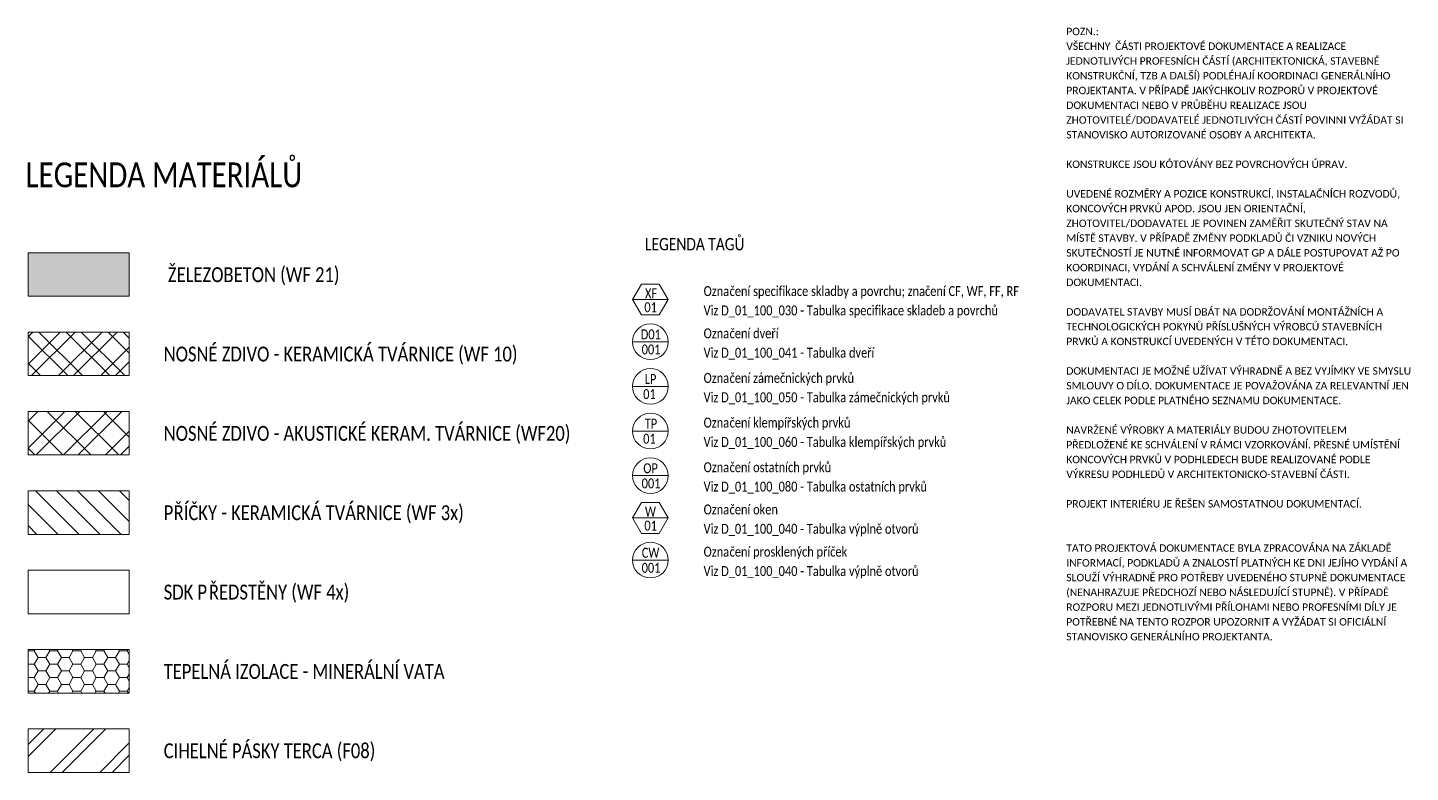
# Model space of a CAD drawing. Header units: millimetres. Extents: x -47720 to -5768, y -7799 to 13087.
# Drawn here: x -19700 to -5768, y -2985 to 4524 of the extents above; entities that cross this region are included whole.
import ezdxf

# ---------------------------------------------------------------- set-up
doc = ezdxf.new("R2010")
doc.units = ezdxf.units.MM
for name, color, linetype, lineweight in [('A-DETL-____-THIN', 9, 'Continuous', 9), ('A-DETL-GENF-OTLN', 9, 'Continuous', 9), ('G-____-____-TEXT', 9, 'Continuous', 5)]:
    doc.layers.add(name, color=color, linetype=linetype, lineweight=lineweight)
doc.styles.add('Calibri', font='calibri.ttf', dxfattribs={"width": 0.8, "height": 100})
doc.styles.add('Calibri_3', font='calibri.ttf', dxfattribs={"width": 0.8, "height": 250})
doc.styles.add('Calibri_4', font='calibri.ttf', dxfattribs={"width": 0.8, "height": 150})
doc.styles.add('Calibri_5', font='calibri.ttf', dxfattribs={"width": 0.8, "height": 125})
doc.styles.add('Calibri_6', font='calibri.ttf', dxfattribs={"height": 75})

msp = doc.modelspace()

# ---------------------------------------------------------------- hatches: boundary and pattern name
at = {"layer": 'A-DETL-GENF-OTLN'}
msp.add_hatch(color=254, dxfattribs=at).paths.add_polyline_path([(-18675.3, 1815.1), (-18675.3, 2255.1), (-19695.3, 2255.1), (-19695.3, 1815.1)])
at = {"layer": 'A-DETL-GENF-OTLN', "lineweight": 5}
h = msp.add_hatch(dxfattribs=at)
h.set_pattern_fill('FP_6', style=0, pattern_type=2)
h.set_pattern_definition([(45, (-22524.45, 0), (-212.132, 212.132), []), (45, (-22374.45, 0), (-212.132, 212.132), []), (315, (-22524.45, 0), (212.132, 212.132), []), (315, (-22374.45, 0), (212.132, 212.132), [])])
h.paths.add_polyline_path([(-18675.3, 1015.1), (-18675.3, 1455.1), (-19695.3, 1455.1), (-19695.3, 1015.1)])
h = msp.add_hatch(dxfattribs=at)
h.set_pattern_fill('FP_10', style=0, pattern_type=2)
h.set_pattern_definition([(45, (-22524.45, 0), (-212.132, 212.132), []), (45, (-22374.45, 0), (-212.132, 212.132), []), (315, (-22524.45, 0), (141.421, 141.421), [])])
h.paths.add_polyline_path([(-18675.3, 215.1), (-18675.3, 655.1), (-19695.3, 655.1), (-19695.3, 215.1)])
h = msp.add_hatch(dxfattribs=at)
h.set_pattern_fill('FP_7', style=0, pattern_type=2)
h.set_pattern_definition([(135, (-22524.45, 0), (-106.066, -106.066), [])])
h.paths.add_polyline_path([(-18675.3, -584.9), (-18675.3, -144.9), (-19695.3, -144.9), (-19695.3, -584.9)])
h = msp.add_hatch(dxfattribs=at)
h.set_pattern_fill('FP_9', style=0, pattern_type=2)
h.set_pattern_definition([(0, (-22524.445, 0), (117.188, 67.658), [78.125, -156.25]), (120, (-22524.445, 0), (-117.1875, 67.6588), [78.125, -156.25]), (60, (-22524.445, 0), (0.0005, 135.3168), [0, -156.25, 78.125, 0])])
h.paths.add_polyline_path([(-18675.3, -2184.9), (-18675.3, -1744.9), (-19695.3, -1744.9), (-19695.3, -2184.9)])
h = msp.add_hatch(dxfattribs=at)
h.set_pattern_fill('FP_8', style=0, pattern_type=2)
h.set_pattern_definition([(45, (-22524.45, 0), (-251.447, 251.447), []), (45, (-22524.45, 381), (-251.447, 251.447), [])])
h.paths.add_polyline_path([(-18675.3, -2984.9), (-18675.3, -2544.9), (-19695.3, -2544.9), (-19695.3, -2984.9)])

# ---------------------------------------------------------------- linework, layer by layer
at = {"layer": 'A-DETL-____-THIN'}
for p, q in [((-18675.3, 2255.1), (-19695.3, 2255.1)), ((-19695.3, 2255.1), (-19695.3, 1815.1)), ((-18675.3, 1815.1), (-18675.3, 2255.1)), ((-19695.3, 1815.1), (-18675.3, 1815.1)), ((-13515.1, 1938.6), (-13605.1, 1782.7)), ((-13515.1, 1938.6), (-13335.1, 1938.6)), ((-13335.1, 1938.6), (-13245.1, 1782.7)), ((-13245.1, 1782.7), (-13605.1, 1782.7)), ((-13515.1, 1626.8), (-13605.1, 1782.7)), ((-13335.1, 1626.8), (-13245.1, 1782.7)), ((-13515.1, 1626.8), (-13335.1, 1626.8)), ((-18675.3, 1455.1), (-19695.3, 1455.1)), ((-19695.3, 1455.1), (-19695.3, 1015.1)), ((-18675.3, 1015.1), (-18675.3, 1455.1)), ((-13245.1, 1356.8), (-13605.1, 1356.8)), ((-19695.3, 1015.1), (-18675.3, 1015.1)), ((-13245.1, 906.8), (-13605.1, 906.8)), ((-18675.3, 655.1), (-19695.3, 655.1)), ((-19695.3, 655.1), (-19695.3, 215.1)), ((-18675.3, 215.1), (-18675.3, 655.1)), ((-13245.1, 456.8), (-13605.1, 456.8)), ((-19695.3, 215.1), (-18675.3, 215.1)), ((-13245.1, 6.8), (-13605.1, 6.8)), ((-18675.3, -144.9), (-19695.3, -144.9)), ((-19695.3, -144.9), (-19695.3, -584.9)), ((-18675.3, -584.9), (-18675.3, -144.9)), ((-13515.1, -263.2), (-13605.1, -419.1)), ((-13515.1, -263.2), (-13335.1, -263.2)), ((-13335.1, -263.2), (-13245.1, -419.1)), ((-13245.1, -419.1), (-13605.1, -419.1)), ((-13515.1, -575), (-13605.1, -419.1)), ((-13335.1, -575), (-13245.1, -419.1)), ((-19695.3, -584.9), (-18675.3, -584.9)), ((-13515.1, -575), (-13335.1, -575)), ((-18675.3, -944.9), (-19695.3, -944.9)), ((-19695.3, -944.9), (-19695.3, -1384.9)), ((-18675.3, -1384.9), (-18675.3, -944.9)), ((-13245.1, -845), (-13605.1, -845)), ((-19695.3, -1384.9), (-18675.3, -1384.9)), ((-18675.3, -1744.9), (-19695.3, -1744.9)), ((-19695.3, -1744.9), (-19695.3, -2184.9)), ((-18675.3, -2184.9), (-18675.3, -1744.9)), ((-19695.3, -2184.9), (-18675.3, -2184.9)), ((-18675.3, -2544.9), (-19695.3, -2544.9)), ((-19695.3, -2544.9), (-19695.3, -2984.9)), ((-18675.3, -2984.9), (-18675.3, -2544.9)), ((-19695.3, -2984.9), (-18675.3, -2984.9))]:
    msp.add_line(p, q, dxfattribs=at)
for centre in [(-13425.1, 1356.8), (-13425.1, 906.8), (-13425.1, 456.8), (-13425.1, 6.8), (-13425.1, -845)]:
    msp.add_circle(centre, 180, dxfattribs=at)

# ---------------------------------------------------------------- texts
at = {"layer": 'G-____-____-TEXT', "color": 7, "lineweight": 9, "attachment_point": 1}
for s, insert, char_height, width, style in [('POZN.: ', (-9234.7, 4523.2), 75, 448.945, 'Calibri_6'), ('VŠECHNY ', (-9234.7, 4374.4), 75, 597.257, 'Calibri_6'), ('ČÁSTI PROJEKTOVÉ DOKUMENTACE A REALIZACE ', (-8741.9, 4374.4), 75, 2978.269, 'Calibri_6'), ('JEDNOTLIVÝCH PROFESNÍCH ČÁSTÍ (ARCHITEKTONICKÁ, STAVEBNĚ ', (-9234.7, 4225.6), 75, 4028.48, 'Calibri_6'), ('KONSTRUKČNÍ, TZB A DALŠÍ) PODLÉHAJÍ KOORDINACI GENERÁLNÍHO ', (-9234.7, 4076.8), 75, 4164.767, 'Calibri_6'), ('PROJEKTANTA. V\xa0PŘÍPADĚ JAKÝCHKOLIV ROZPORŮ V\xa0PROJEKTOVÉ ', (-9234.7, 3927.9), 75, 4004.429, 'Calibri_6'), ('DOKUMENTACI NEBO V\xa0PRŮBĚHU REALIZACE JSOU ', (-9234.7, 3779.1), 75, 3106.539, 'Calibri_6'), ('ZHOTOVITELÉ/DODAVATELÉ JEDNOTLIVÝCH ČÁSTÍ POVINNI VYŽÁDAT SI ', (-9234.7, 3630.3), 75, 4337.129, 'Calibri_6'), ('STANOVISKO AUTORIZOVANÉ OSOBY A ARCHITEKTA.', (-9234.7, 3481.4), 75, 3178.691, 'Calibri_6'), ('LEGENDA MATERIÁL', (-19720.8, 3164.7), 250, 3136.202, 'Calibri_3'), ('Ů', (-17133.2, 3164.7), 250, 243.713, 'Calibri_3'), ('KONSTRUKCE JSOU KÓTOVÁNY BEZ POVRCHOVÝCH ÚPRAV. ', (-9234.7, 3183.8), 75, 3627.636, 'Calibri_6'), ('UVEDENÉ ROZMĚRY A POZICE KONSTRUKCÍ, INSTALAČNÍCH ROZVODŮ, ', (-9234.7, 2886.1), 75, 4293.037, 'Calibri_6'), ('KONCOVÝCH PRVKŮ APOD. JSOU JEN ORIENTAČNÍ, ', (-9234.7, 2737.3), 75, 3094.514, 'Calibri_6'), ('ZHOTOVITEL/DODAVATEL JE POVINEN ZAMĚŘIT SKUTEČNÝ STAV NA ', (-9234.7, 2588.5), 75, 4132.699, 'Calibri_6'), ('LEGENDA TAG', (-13479.4, 2403.4), 125, 1093.502, 'Calibri_5'), ('Ů', (-12577.2, 2403.4), 125, 121.857, 'Calibri_5'), ('MÍSTĚ STAVBY. V PŘÍPADĚ ZMĚNY PODKLADŮ ČI VZNIKU NOVÝCH ', (-9234.7, 2439.6), 75, 3980.378, 'Calibri_6'), ('SKUTEČNOSTÍ JE NUTNÉ INFORMOVAT GP A DÁLE POSTUPOVAT AŽ PO ', (-9234.7, 2290.8), 75, 4285.02, 'Calibri_6'), (' ŽELEZOBETON (WF 21)', (-18328.9, 2108), 150, 2244.725, 'Calibri_4'), ('KOORDINACI, VYDÁNÍ A SCHVÁLENÍ ZMĚNY V PROJEKTOVÉ ', (-9234.7, 2142), 75, 3571.518, 'Calibri_6'), ('DOKUMENTACI. ', (-9234.7, 1993.2), 75, 1002.109, 'Calibri_6'), ('XF', (-13479.8, 1895.7), 100, 150.717, 'Calibri'), ('Ozna', (-12888.9, 1917.8), 100, 317.468, 'Calibri'), ('čení specifikace skladby a povrchu; značení CF, WF, FF, RF', (-12627, 1917.8), 100, 3601.18, 'Calibri'), ('01', (-13485.8, 1755.1), 100, 153.924, 'Calibri'), ('Viz D_01_100_030 - Tabulka specifikace skladeb a povrchů', (-12888.9, 1722.7), 100, 3655.695, 'Calibri'), ('DODAVATEL STAVBY MUSÍ DBÁT NA DODRŽOVÁNÍ MONTÁŽNÍCH A ', (-9234.7, 1695.5), 75, 4072.573, 'Calibri_6'), ('TECHNOLOGICKÝCH POKYNŮ PŘÍSLUŠNÝCH VÝROBCŮ STAVEBNÍCH ', (-9234.7, 1546.7), 75, 4072.573, 'Calibri_6'), ('D01', (-13522.6, 1481.5), 100, 250.126, 'Calibri'), ('Ozna', (-12888.9, 1491.9), 100, 317.468, 'Calibri'), ('čení dveří', (-12627, 1491.9), 100, 609.283, 'Calibri'), ('PRVKŮ A KONSTRUKCÍ UVEDENÝCH V TÉTO DOKUMENTACI.', (-9234.7, 1397.8), 75, 3599.577, 'Calibri_6'), ('NOSNÉ ZDIVO - KERAMICKÁ TVÁRNICE (WF 10)', (-18328.9, 1308), 150, 4502.277, 'Calibri_4'), ('001', (-13512.9, 1329.2), 100, 230.886, 'Calibri'), ('Viz D_01_100_041 - Tabulka dveří', (-12888.9, 1296.8), 100, 2119.662, 'Calibri'), ('DOKUMENTACI JE MOŽNÉ UŽÍVAT VÝHRADNĚ A BEZ VYJÍMKY VE SMYSLU ', (-9234.7, 1100.2), 75, 4401.264, 'Calibri_6'), ('LP', (-13481.8, 1031.5), 100, 144.304, 'Calibri'), ('Ozna', (-12888.9, 1041.9), 100, 317.468, 'Calibri'), ('čení zámečnických prvků', (-12627, 1041.9), 100, 1545.653, 'Calibri'), ('01', (-13497.9, 879.2), 100, 153.924, 'Calibri'), ('Viz D_01_100_050 - Tabulka zámečnických prvků', (-12888.9, 846.8), 100, 3056.033, 'Calibri'), ('SMLOUVY O DÍLO. DOKUMENTACE JE POVAŽOVÁNA ZA RELEVANTNÍ JEN ', (-9234.7, 951.4), 75, 4401.264, 'Calibri_6'), ('JAKO CELEK PODLE PLATNÉHO SEZNAMU DOKUMENTACE.', (-9234.7, 802.5), 75, 3515.4, 'Calibri_6'), ('TP', (-13481.8, 581.5), 100, 153.924, 'Calibri'), ('Ozna', (-12888.9, 591.9), 100, 317.468, 'Calibri'), ('čení klempířských prvků', (-12627, 591.9), 100, 1503.966, 'Calibri'), ('NOSNÉ ZDIVO - AKUSTICKÉ KERAM. TVÁRNICE (WF20)', (-18328.9, 508), 150, 5175.695, 'Calibri_4'), ('01', (-13497.9, 429.2), 100, 153.924, 'Calibri'), ('NAVRŽENÉ VÝROBKY A MATERIÁLY BUDOU ZHOTOVITELEM ', (-9234.7, 504.9), 75, 3615.611, 'Calibri_6'), ('Viz D_01_100_060 - Tabulka klempířských prvků', (-12888.9, 396.8), 100, 3014.345, 'Calibri'), ('PŘEDLOŽENÉ KE SCHVÁLENÍ V RÁMCI VZORKOVÁNÍ. PŘESNÉ UMÍSTĚNÍ ', (-9234.7, 356), 75, 4285.02, 'Calibri_6'), ('Ozna', (-12888.9, 141.9), 100, 317.468, 'Calibri'), ('čení ostatních prvků', (-12627, 141.9), 100, 1260.253, 'Calibri'), ('KONCOVÝCH PRVKŮ V PODHLEDECH BUDE REALIZOVANÉ PODLE ', (-9234.7, 207.2), 75, 3924.26, 'Calibri_6'), ('OP', (-13496.8, 131.5), 100, 182.785, 'Calibri'), ('VÝKRESU PODHLEDŮ V ARCHITEKTONICKO-STAVEBNÍ ČÁSTI. ', (-9234.7, 58.4), 75, 3647.678, 'Calibri_6'), ('001', (-13512.9, -20.8), 100, 230.886, 'Calibri'), ('Viz D_01_100_080 - Tabulka ostatních prvků', (-12888.9, -53.2), 100, 2770.632, 'Calibri'), ('ŘÍČKY - KERAMICKÁ TVÁRNICE (WF 3x)', (-18228.3, -292), 150, 3681.349, 'Calibri_4'), ('čení oken', (-12627, -284), 100, 599.662, 'Calibri'), ('PROJEKT INTERIÉRU JE ŘEŠEN SAMOSTATNOU DOKUMENTACÍ.', (-9234.7, -239.3), 75, 3775.948, 'Calibri_6'), ('P', (-18328.9, -292), 150, 121.856, 'Calibri_4'), ('W', (-13479.8, -306.1), 100, 137.89, 'Calibri'), ('Ozna', (-12888.9, -284), 100, 317.468, 'Calibri'), ('01', (-13485.8, -446.6), 100, 153.924, 'Calibri'), ('Viz D_01_100_040 - Tabulka výplně otvorů', (-12888.9, -479.1), 100, 2668.016, 'Calibri'), ('TATO PROJEKTOVÁ DOKUMENTACE BYLA ZPRACOVÁNA NA ZÁKLADĚ ', (-9234.7, -685.7), 75, 4176.792, 'Calibri_6'), ('CW', (-13511.8, -720.3), 100, 221.266, 'Calibri'), ('Ozna', (-12888.9, -709.9), 100, 317.468, 'Calibri'), ('čení prosklených příček', (-12627, -709.9), 100, 1462.278, 'Calibri'), ('INFORMACÍ, PODKLADŮ A ZNALOSTÍ PLATNÝCH KE DNI JEJÍHO VYDÁNÍ A ', (-9234.7, -834.6), 75, 4377.214, 'Calibri_6'), ('001', (-13512.9, -872.5), 100, 230.886, 'Calibri'), ('Viz D_01_100_040 - Tabulka výplně otvorů', (-12888.9, -905), 100, 2668.016, 'Calibri'), ('SLOUŽÍ VÝHRADNĚ PRO POTŘEBY UVEDENÉHO STUPNĚ DOKUMENTACE ', (-9234.7, -983.4), 75, 4369.197, 'Calibri_6'), ('SDK P', (-18328.9, -1092), 150, 551.561, 'Calibri_4'), ('ŘEDSTĚNY (WF 4x)', (-17873.8, -1092), 150, 1789.367, 'Calibri_4'), ('(NENAHRAZUJE PŘEDCHOZÍ NEBO NÁSLEDUJÍCÍ STUPNĚ). V PŘÍPADĚ ', (-9234.7, -1132.2), 75, 4140.716, 'Calibri_6'), ('ROZPORU MEZI JEDNOTLIVÝMI PŘÍLOHAMI NEBO PROFESNÍMI DÍLY JE ', (-9234.7, -1281.1), 75, 4256.961, 'Calibri_6'), ('POTŘEBNÉ NA TENTO ROZPOR UPOZORNIT A VYŽÁDAT SI OFICIÁLNÍ ', (-9234.7, -1429.9), 75, 4108.648, 'Calibri_6'), ('STANOVISKO GENERÁLNÍHO PROJEKTANTA.', (-9234.7, -1578.7), 75, 2633.543, 'Calibri_6'), ('TEPELNÁ IZOLACE - MINERÁLNÍ VATA', (-18328.9, -1892), 150, 3572.32, 'Calibri_4'), ('CIHELNÉ PÁSKY TERCA (F08)', (-18328.9, -2692), 150, 2693.67, 'Calibri_4')]:
    msp.add_mtext(s, dxfattribs=dict(at, insert=insert, char_height=char_height, width=width, style=style))

doc.saveas('drawing.dxf')
